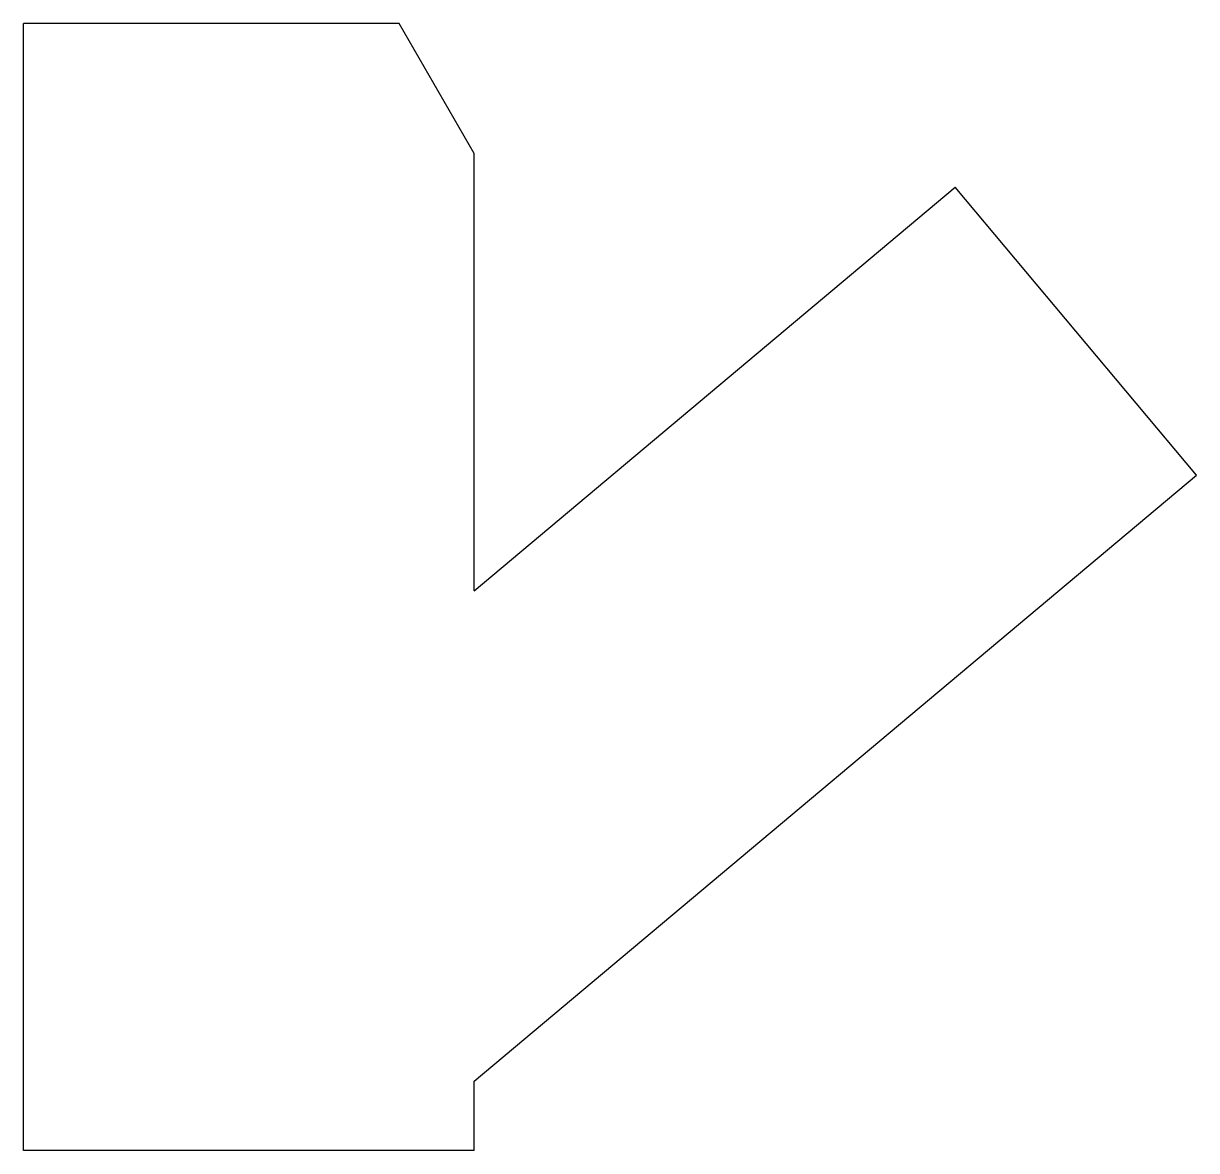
# Model space of a CAD drawing. Header units: inches. Extents: x 0 to 78.1, y 0 to 75.
import ezdxf

# ---------------------------------------------------------------- set-up
doc = ezdxf.new("R2010")
doc.units = ezdxf.units.IN
doc.header["$LTSCALE"] = 10
doc.header["$MEASUREMENT"] = 0

msp = doc.modelspace()

# ---------------------------------------------------------------- linework, layer by layer
for p, q in [((25, 75), (0, 75)), ((0, 0), (0, 75)), ((30, 66.34), (25, 75)), ((30, 37.249), (30, 66.34)), ((30, 37.249), (62, 64.1)), ((78.07, 44.949), (62, 64.1)), ((30, 4.614), (78.07, 44.949)), ((30, 0), (30, 4.614)), ((30, 0), (0, 0))]:
    msp.add_line(p, q)

doc.saveas('drawing.dxf')
